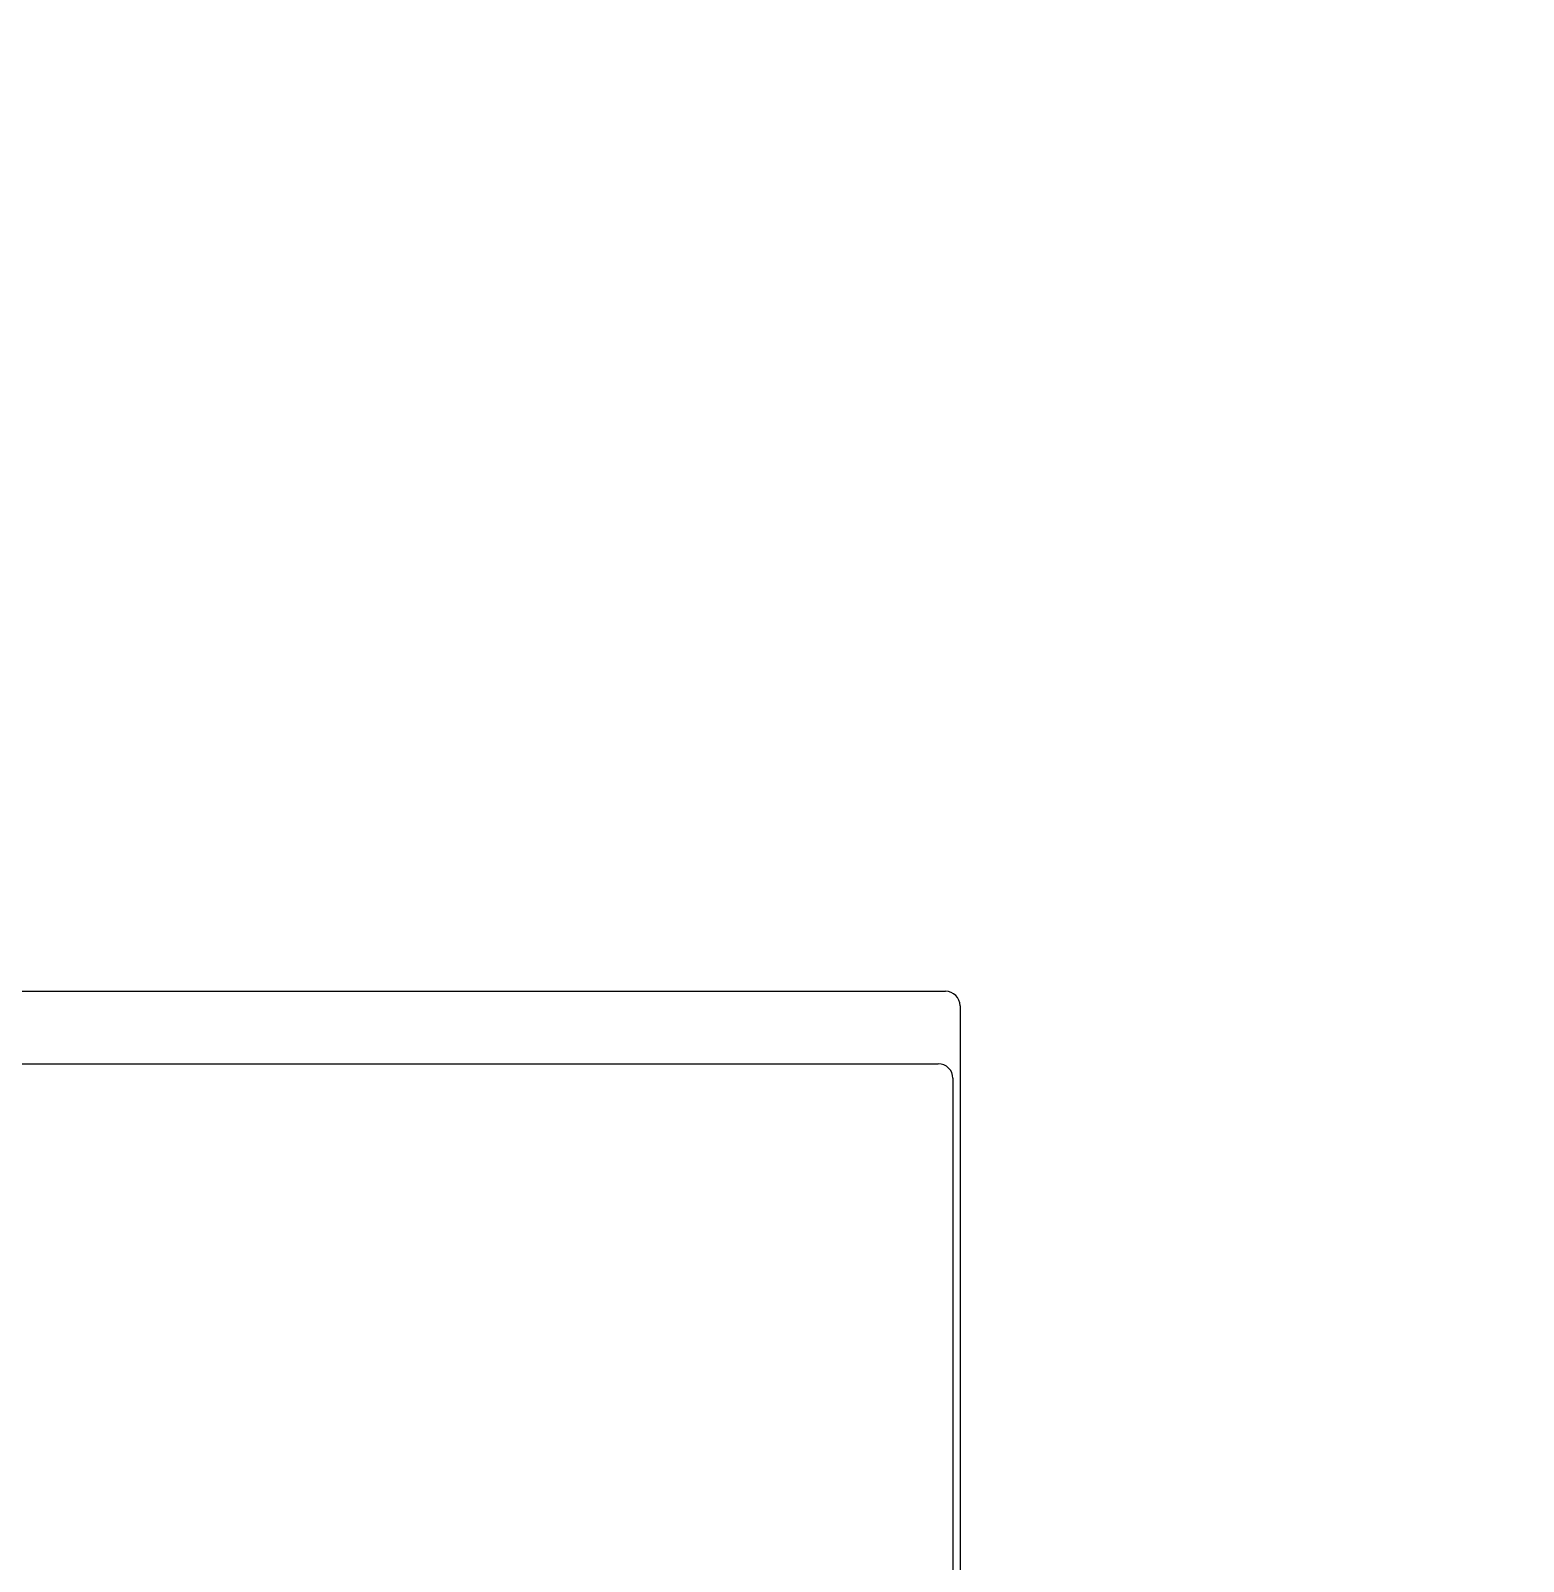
# Model space of a CAD drawing. Extents: x 1225654 to 1325654, y 924838 to 1022543.
# Drawn here: x 1271812 to 1275931, y 972834 to 977057 of the extents above; entities that cross this region are included whole.
import ezdxf

# ---------------------------------------------------------------- set-up
doc = ezdxf.new("R2010")
doc.units = 13

msp = doc.modelspace()

# ---------------------------------------------------------------- linework, layer by layer
for p, q in [((1270887.1, 974406.7), (1274337, 974406.7)), ((1274377, 974366.7), (1274377, 968198.4)), ((1270887.1, 974206.7), (1274317, 974206.7)), ((1274357, 974166.7), (1274357, 968195.2))]:
    msp.add_line(p, q)
msp.add_lwpolyline([(1260678.3, 924838.4), (1290630.1, 924838.4, 6.524121)], format="xyb", close=True)
msp.add_lwpolyline([(1260678.3, 924838.4), (1290630.1, 924838.4, 6.524121)], format="xyb", close=True)
for centre in [(1274337, 974366.7), (1274317, 974166.7)]:
    msp.add_arc(centre, 40, 0, 90)

doc.saveas('drawing.dxf')
